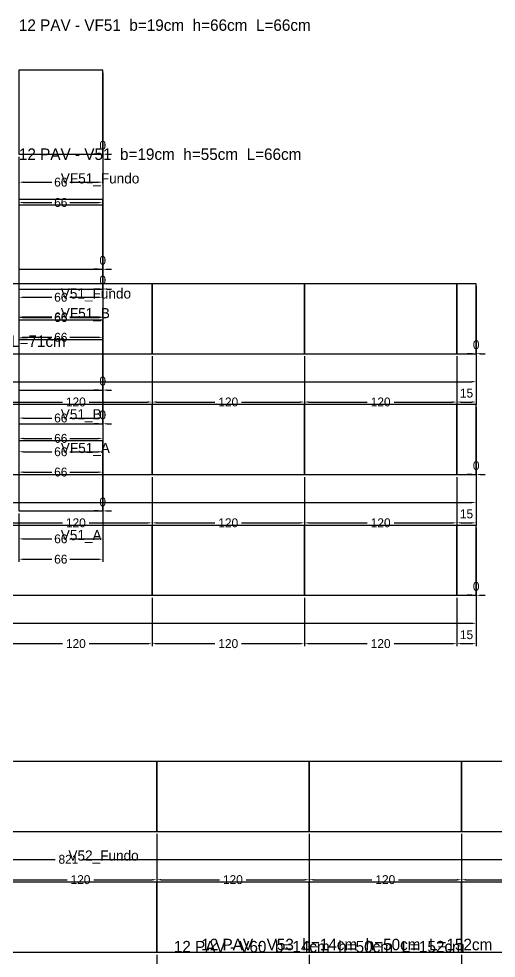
# Model space of a CAD drawing. Header units: metres. Extents: x 946 to 6411, y 1397 to 3666.
# Drawn here: x 2770 to 3146, y 2784 to 3522 of the extents above; entities that cross this region are included whole.
import ezdxf

# ---------------------------------------------------------------- set-up
doc = ezdxf.new("R2010")
doc.units = ezdxf.units.M
doc.layers.add('COTA', color=3, linetype='Continuous')
doc.dimstyles.new('COTA_VIG', dxfattribs={"dimtxt": 7, "dimasz": 3.5, "dimexe": 2, "dimexo": 2, "dimgap": 1.5, "dimtad": 1, "dimdec": 1, "dimcen": 2.5, "dimclrd": 3, "dimclre": 3, "dimclrt": 3, "dimazin": 3, "dimtfac": 1, "dimtmove": 0, "dimatfit": 3})

# ---------------------------------------------------------------- blocks, each defined once
blk = doc.blocks.new('_CLOSEDFILLED')
at = {"color": 0, "linetype": 'BYBLOCK'}
blk.add_solid([(-1, 0.16), (0, 0), (-1, -0.16)], dxfattribs=at)
blk = doc.blocks.new('*D346')
at = {"color": 3}
for p, q in [((2770.36, 3133.27), (2770.36, 3111.27)), ((2836.36, 3133.27), (2836.36, 3111.27)), ((2773.86, 3113.27), (2796.36, 3113.27)), ((2810.36, 3113.27), (2832.86, 3113.27))]:
    blk.add_line(p, q, dxfattribs=at)
at = {"layer": 'Defpoints'}
for p in [(2770.36, 3135.27), (2836.36, 3135.27), (2770.36, 3113.27)]:
    blk.add_point(p, dxfattribs=at)
at = {"layer": 'COTA', "color": 3, "xscale": 3.5, "yscale": 3.5, "rotation": 180}
blk.add_blockref('_CLOSEDFILLED', (2770.36, 3113.27), dxfattribs=at)
at = {"layer": 'COTA', "color": 3, "xscale": 3.5, "yscale": 3.5}
blk.add_blockref('_CLOSEDFILLED', (2836.36, 3113.27), dxfattribs=at)
at = {"layer": 'COTA', "color": 3, "insert": (2803.36, 3113.27), "char_height": 7, "attachment_point": 5}
blk.add_mtext('66', dxfattribs=at)
blk = doc.blocks.new('*D347')
at = {"color": 3}
for p, q in [((2770.36, 3133.27), (2770.36, 3095.27)), ((2836.36, 3133.27), (2836.36, 3095.27)), ((2773.86, 3097.27), (2796.36, 3097.27)), ((2810.36, 3097.27), (2832.86, 3097.27))]:
    blk.add_line(p, q, dxfattribs=at)
at = {"layer": 'Defpoints'}
for p in [(2770.36, 3135.27), (2836.36, 3135.27), (2770.36, 3097.27)]:
    blk.add_point(p, dxfattribs=at)
at = {"layer": 'COTA', "color": 3, "xscale": 3.5, "yscale": 3.5, "rotation": 180}
blk.add_blockref('_CLOSEDFILLED', (2770.36, 3097.27), dxfattribs=at)
at = {"layer": 'COTA', "color": 3, "xscale": 3.5, "yscale": 3.5}
blk.add_blockref('_CLOSEDFILLED', (2836.36, 3097.27), dxfattribs=at)
at = {"layer": 'COTA', "color": 3, "insert": (2803.36, 3097.27), "char_height": 7, "attachment_point": 5}
blk.add_mtext('66', dxfattribs=at)
blk = doc.blocks.new('*D349')
at = {"color": 3}
for p, q in [((2770.36, 3228.27), (2770.36, 3206.27)), ((2836.36, 3228.27), (2836.36, 3206.27)), ((2773.86, 3208.27), (2796.36, 3208.27)), ((2810.36, 3208.27), (2832.86, 3208.27))]:
    blk.add_line(p, q, dxfattribs=at)
at = {"layer": 'Defpoints'}
for p in [(2770.36, 3230.27), (2836.36, 3230.27), (2770.36, 3208.27)]:
    blk.add_point(p, dxfattribs=at)
at = {"layer": 'COTA', "color": 3, "xscale": 3.5, "yscale": 3.5, "rotation": 180}
blk.add_blockref('_CLOSEDFILLED', (2770.36, 3208.27), dxfattribs=at)
at = {"layer": 'COTA', "color": 3, "xscale": 3.5, "yscale": 3.5}
blk.add_blockref('_CLOSEDFILLED', (2836.36, 3208.27), dxfattribs=at)
at = {"layer": 'COTA', "color": 3, "insert": (2803.36, 3208.27), "char_height": 7, "attachment_point": 5}
blk.add_mtext('66', dxfattribs=at)
blk = doc.blocks.new('*D350')
at = {"color": 3}
for p, q in [((2770.36, 3228.27), (2770.36, 3190.27)), ((2836.36, 3228.27), (2836.36, 3190.27)), ((2773.86, 3192.27), (2796.36, 3192.27)), ((2810.36, 3192.27), (2832.86, 3192.27))]:
    blk.add_line(p, q, dxfattribs=at)
at = {"layer": 'Defpoints'}
for p in [(2770.36, 3230.27), (2836.36, 3230.27), (2770.36, 3192.27)]:
    blk.add_point(p, dxfattribs=at)
at = {"layer": 'COTA', "color": 3, "xscale": 3.5, "yscale": 3.5, "rotation": 180}
blk.add_blockref('_CLOSEDFILLED', (2770.36, 3192.27), dxfattribs=at)
at = {"layer": 'COTA', "color": 3, "xscale": 3.5, "yscale": 3.5}
blk.add_blockref('_CLOSEDFILLED', (2836.36, 3192.27), dxfattribs=at)
at = {"layer": 'COTA', "color": 3, "insert": (2803.36, 3192.27), "char_height": 7, "attachment_point": 5}
blk.add_mtext('66', dxfattribs=at)
blk = doc.blocks.new('*D352')
at = {"color": 3}
for p, q in [((2770.36, 3323.27), (2770.36, 3301.27)), ((2836.36, 3323.27), (2836.36, 3301.27)), ((2773.86, 3303.27), (2796.36, 3303.27)), ((2810.36, 3303.27), (2832.86, 3303.27))]:
    blk.add_line(p, q, dxfattribs=at)
at = {"layer": 'Defpoints'}
for p in [(2770.36, 3325.27), (2836.36, 3325.27), (2770.36, 3303.27)]:
    blk.add_point(p, dxfattribs=at)
at = {"layer": 'COTA', "color": 3, "xscale": 3.5, "yscale": 3.5, "rotation": 180}
blk.add_blockref('_CLOSEDFILLED', (2770.36, 3303.27), dxfattribs=at)
at = {"layer": 'COTA', "color": 3, "xscale": 3.5, "yscale": 3.5}
blk.add_blockref('_CLOSEDFILLED', (2836.36, 3303.27), dxfattribs=at)
at = {"layer": 'COTA', "color": 3, "insert": (2803.36, 3303.27), "char_height": 7, "attachment_point": 5}
blk.add_mtext('66', dxfattribs=at)
blk = doc.blocks.new('*D353')
at = {"color": 3}
for p, q in [((2770.36, 3323.27), (2770.36, 3285.27)), ((2836.36, 3323.27), (2836.36, 3285.27)), ((2773.86, 3287.27), (2796.36, 3287.27)), ((2810.36, 3287.27), (2832.86, 3287.27))]:
    blk.add_line(p, q, dxfattribs=at)
at = {"layer": 'Defpoints'}
for p in [(2770.36, 3325.27), (2836.36, 3325.27), (2770.36, 3287.27)]:
    blk.add_point(p, dxfattribs=at)
at = {"layer": 'COTA', "color": 3, "xscale": 3.5, "yscale": 3.5, "rotation": 180}
blk.add_blockref('_CLOSEDFILLED', (2770.36, 3287.27), dxfattribs=at)
at = {"layer": 'COTA', "color": 3, "xscale": 3.5, "yscale": 3.5}
blk.add_blockref('_CLOSEDFILLED', (2836.36, 3287.27), dxfattribs=at)
at = {"layer": 'COTA', "color": 3, "insert": (2803.36, 3287.27), "char_height": 7, "attachment_point": 5}
blk.add_mtext('66', dxfattribs=at)
blk = doc.blocks.new('*D355')
at = {"color": 3}
for p, q in [((2770.36, 3201.77), (2770.36, 3179.77)), ((2836.36, 3201.77), (2836.36, 3179.77)), ((2773.86, 3181.77), (2796.36, 3181.77)), ((2810.36, 3181.77), (2832.86, 3181.77))]:
    blk.add_line(p, q, dxfattribs=at)
at = {"layer": 'Defpoints'}
for p in [(2770.36, 3203.77), (2836.36, 3203.77), (2770.36, 3181.77)]:
    blk.add_point(p, dxfattribs=at)
at = {"layer": 'COTA', "color": 3, "xscale": 3.5, "yscale": 3.5, "rotation": 180}
blk.add_blockref('_CLOSEDFILLED', (2770.36, 3181.77), dxfattribs=at)
at = {"layer": 'COTA', "color": 3, "xscale": 3.5, "yscale": 3.5}
blk.add_blockref('_CLOSEDFILLED', (2836.36, 3181.77), dxfattribs=at)
at = {"layer": 'COTA', "color": 3, "insert": (2803.36, 3181.77), "char_height": 7, "attachment_point": 5}
blk.add_mtext('66', dxfattribs=at)
blk = doc.blocks.new('*D356')
at = {"color": 3}
for p, q in [((2770.36, 3201.77), (2770.36, 3163.77)), ((2836.36, 3201.77), (2836.36, 3163.77)), ((2773.86, 3165.77), (2796.36, 3165.77)), ((2810.36, 3165.77), (2832.86, 3165.77))]:
    blk.add_line(p, q, dxfattribs=at)
at = {"layer": 'Defpoints'}
for p in [(2770.36, 3203.77), (2836.36, 3203.77), (2770.36, 3165.77)]:
    blk.add_point(p, dxfattribs=at)
at = {"layer": 'COTA', "color": 3, "xscale": 3.5, "yscale": 3.5, "rotation": 180}
blk.add_blockref('_CLOSEDFILLED', (2770.36, 3165.77), dxfattribs=at)
at = {"layer": 'COTA', "color": 3, "xscale": 3.5, "yscale": 3.5}
blk.add_blockref('_CLOSEDFILLED', (2836.36, 3165.77), dxfattribs=at)
at = {"layer": 'COTA', "color": 3, "insert": (2803.36, 3165.77), "char_height": 7, "attachment_point": 5}
blk.add_mtext('66', dxfattribs=at)
blk = doc.blocks.new('*D358')
at = {"color": 3}
for p, q in [((2770.36, 3307.77), (2770.36, 3285.77)), ((2836.36, 3307.77), (2836.36, 3285.77)), ((2773.86, 3287.77), (2796.36, 3287.77)), ((2810.36, 3287.77), (2832.86, 3287.77))]:
    blk.add_line(p, q, dxfattribs=at)
at = {"layer": 'Defpoints'}
for p in [(2770.36, 3309.77), (2836.36, 3309.77), (2770.36, 3287.77)]:
    blk.add_point(p, dxfattribs=at)
at = {"layer": 'COTA', "color": 3, "xscale": 3.5, "yscale": 3.5, "rotation": 180}
blk.add_blockref('_CLOSEDFILLED', (2770.36, 3287.77), dxfattribs=at)
at = {"layer": 'COTA', "color": 3, "xscale": 3.5, "yscale": 3.5}
blk.add_blockref('_CLOSEDFILLED', (2836.36, 3287.77), dxfattribs=at)
at = {"layer": 'COTA', "color": 3, "insert": (2803.36, 3287.77), "char_height": 7, "attachment_point": 5}
blk.add_mtext('66', dxfattribs=at)
blk = doc.blocks.new('*D359')
at = {"color": 3}
for p, q in [((2770.36, 3307.77), (2770.36, 3269.77)), ((2836.36, 3307.77), (2836.36, 3269.77)), ((2773.86, 3271.77), (2796.36, 3271.77)), ((2810.36, 3271.77), (2832.86, 3271.77))]:
    blk.add_line(p, q, dxfattribs=at)
at = {"layer": 'Defpoints'}
for p in [(2770.36, 3309.77), (2836.36, 3309.77), (2770.36, 3271.77)]:
    blk.add_point(p, dxfattribs=at)
at = {"layer": 'COTA', "color": 3, "xscale": 3.5, "yscale": 3.5, "rotation": 180}
blk.add_blockref('_CLOSEDFILLED', (2770.36, 3271.77), dxfattribs=at)
at = {"layer": 'COTA', "color": 3, "xscale": 3.5, "yscale": 3.5}
blk.add_blockref('_CLOSEDFILLED', (2836.36, 3271.77), dxfattribs=at)
at = {"layer": 'COTA', "color": 3, "insert": (2803.36, 3271.77), "char_height": 7, "attachment_point": 5}
blk.add_mtext('66', dxfattribs=at)
blk = doc.blocks.new('*D361')
at = {"color": 3}
for p, q in [((2770.36, 3413.77), (2770.36, 3391.77)), ((2836.36, 3413.77), (2836.36, 3391.77)), ((2773.86, 3393.77), (2796.36, 3393.77)), ((2810.36, 3393.77), (2832.86, 3393.77))]:
    blk.add_line(p, q, dxfattribs=at)
at = {"layer": 'Defpoints'}
for p in [(2770.36, 3415.77), (2836.36, 3415.77), (2770.36, 3393.77)]:
    blk.add_point(p, dxfattribs=at)
at = {"layer": 'COTA', "color": 3, "xscale": 3.5, "yscale": 3.5, "rotation": 180}
blk.add_blockref('_CLOSEDFILLED', (2770.36, 3393.77), dxfattribs=at)
at = {"layer": 'COTA', "color": 3, "xscale": 3.5, "yscale": 3.5}
blk.add_blockref('_CLOSEDFILLED', (2836.36, 3393.77), dxfattribs=at)
at = {"layer": 'COTA', "color": 3, "insert": (2803.36, 3393.77), "char_height": 7, "attachment_point": 5}
blk.add_mtext('66', dxfattribs=at)
blk = doc.blocks.new('*D362')
at = {"color": 3}
for p, q in [((2770.36, 3413.77), (2770.36, 3375.77)), ((2836.36, 3413.77), (2836.36, 3375.77)), ((2773.86, 3377.77), (2796.36, 3377.77)), ((2810.36, 3377.77), (2832.86, 3377.77))]:
    blk.add_line(p, q, dxfattribs=at)
at = {"layer": 'Defpoints'}
for p in [(2770.36, 3415.77), (2836.36, 3415.77), (2770.36, 3377.77)]:
    blk.add_point(p, dxfattribs=at)
at = {"layer": 'COTA', "color": 3, "xscale": 3.5, "yscale": 3.5, "rotation": 180}
blk.add_blockref('_CLOSEDFILLED', (2770.36, 3377.77), dxfattribs=at)
at = {"layer": 'COTA', "color": 3, "xscale": 3.5, "yscale": 3.5}
blk.add_blockref('_CLOSEDFILLED', (2836.36, 3377.77), dxfattribs=at)
at = {"layer": 'COTA', "color": 3, "insert": (2803.36, 3377.77), "char_height": 7, "attachment_point": 5}
blk.add_mtext('66', dxfattribs=at)
blk = doc.blocks.new('*D373')
at = {"color": 3}
for p, q in [((2398.86, 2786.27), (2398.86, 2764.27)), ((3219.86, 2786.27), (3219.86, 2764.27)), ((2402.36, 2766.27), (2798.86, 2766.27)), ((2819.86, 2766.27), (3216.36, 2766.27))]:
    blk.add_line(p, q, dxfattribs=at)
at = {"layer": 'Defpoints'}
for p in [(2398.86, 2788.27), (3219.86, 2788.27), (2398.86, 2766.27)]:
    blk.add_point(p, dxfattribs=at)
at = {"layer": 'COTA', "color": 3, "xscale": 3.5, "yscale": 3.5, "rotation": 180}
blk.add_blockref('_CLOSEDFILLED', (2398.86, 2766.27), dxfattribs=at)
at = {"layer": 'COTA', "color": 3, "xscale": 3.5, "yscale": 3.5}
blk.add_blockref('_CLOSEDFILLED', (3219.86, 2766.27), dxfattribs=at)
at = {"layer": 'COTA', "color": 3, "insert": (2809.36, 2766.27), "char_height": 7, "attachment_point": 5}
blk.add_mtext('821', dxfattribs=at)
blk = doc.blocks.new('*D377')
at = {"color": 3}
for p, q in [((2758.86, 2786.27), (2758.86, 2748.27)), ((2878.86, 2786.27), (2878.86, 2748.27)), ((2762.36, 2750.27), (2808.36, 2750.27)), ((2829.36, 2750.27), (2875.36, 2750.27))]:
    blk.add_line(p, q, dxfattribs=at)
at = {"layer": 'Defpoints'}
for p in [(2758.86, 2788.27), (2878.86, 2788.27), (2758.86, 2750.27)]:
    blk.add_point(p, dxfattribs=at)
at = {"layer": 'COTA', "color": 3, "xscale": 3.5, "yscale": 3.5, "rotation": 180}
blk.add_blockref('_CLOSEDFILLED', (2758.86, 2750.27), dxfattribs=at)
at = {"layer": 'COTA', "color": 3, "xscale": 3.5, "yscale": 3.5}
blk.add_blockref('_CLOSEDFILLED', (2878.86, 2750.27), dxfattribs=at)
at = {"layer": 'COTA', "color": 3, "insert": (2818.86, 2750.27), "char_height": 7, "attachment_point": 5}
blk.add_mtext('120', dxfattribs=at)
blk = doc.blocks.new('*D378')
at = {"color": 3}
for p, q in [((2878.86, 2786.27), (2878.86, 2748.27)), ((2998.86, 2786.27), (2998.86, 2748.27)), ((2882.36, 2750.27), (2928.36, 2750.27)), ((2949.36, 2750.27), (2995.36, 2750.27))]:
    blk.add_line(p, q, dxfattribs=at)
at = {"layer": 'Defpoints'}
for p in [(2878.86, 2788.27), (2998.86, 2788.27), (2878.86, 2750.27)]:
    blk.add_point(p, dxfattribs=at)
at = {"layer": 'COTA', "color": 3, "xscale": 3.5, "yscale": 3.5, "rotation": 180}
blk.add_blockref('_CLOSEDFILLED', (2878.86, 2750.27), dxfattribs=at)
at = {"layer": 'COTA', "color": 3, "xscale": 3.5, "yscale": 3.5}
blk.add_blockref('_CLOSEDFILLED', (2998.86, 2750.27), dxfattribs=at)
at = {"layer": 'COTA', "color": 3, "insert": (2938.86, 2750.27), "char_height": 7, "attachment_point": 5}
blk.add_mtext('120', dxfattribs=at)
blk = doc.blocks.new('*D379')
at = {"color": 3}
for p, q in [((2998.86, 2786.27), (2998.86, 2748.27)), ((3118.86, 2786.27), (3118.86, 2748.27)), ((3002.36, 2750.27), (3048.36, 2750.27)), ((3069.36, 2750.27), (3115.36, 2750.27))]:
    blk.add_line(p, q, dxfattribs=at)
at = {"layer": 'Defpoints'}
for p in [(2998.86, 2788.27), (3118.86, 2788.27), (2998.86, 2750.27)]:
    blk.add_point(p, dxfattribs=at)
at = {"layer": 'COTA', "color": 3, "xscale": 3.5, "yscale": 3.5, "rotation": 180}
blk.add_blockref('_CLOSEDFILLED', (2998.86, 2750.27), dxfattribs=at)
at = {"layer": 'COTA', "color": 3, "xscale": 3.5, "yscale": 3.5}
blk.add_blockref('_CLOSEDFILLED', (3118.86, 2750.27), dxfattribs=at)
at = {"layer": 'COTA', "color": 3, "insert": (3058.86, 2750.27), "char_height": 7, "attachment_point": 5}
blk.add_mtext('120', dxfattribs=at)
blk = doc.blocks.new('*D380')
at = {"color": 3}
for p, q in [((3118.86, 2786.27), (3118.86, 2748.27)), ((3219.86, 2786.27), (3219.86, 2748.27)), ((3122.36, 2750.27), (3158.86, 2750.27)), ((3179.86, 2750.27), (3216.36, 2750.27))]:
    blk.add_line(p, q, dxfattribs=at)
at = {"layer": 'Defpoints'}
for p in [(3118.86, 2788.27), (3219.86, 2788.27), (3118.86, 2750.27)]:
    blk.add_point(p, dxfattribs=at)
at = {"layer": 'COTA', "color": 3, "xscale": 3.5, "yscale": 3.5, "rotation": 180}
blk.add_blockref('_CLOSEDFILLED', (3118.86, 2750.27), dxfattribs=at)
at = {"layer": 'COTA', "color": 3, "xscale": 3.5, "yscale": 3.5}
blk.add_blockref('_CLOSEDFILLED', (3219.86, 2750.27), dxfattribs=at)
at = {"layer": 'COTA', "color": 3, "insert": (3169.36, 2750.27), "char_height": 7, "attachment_point": 5}
blk.add_mtext('101', dxfattribs=at)
blk = doc.blocks.new('*D382')
at = {"color": 3}
for p, q in [((2398.86, 2881.27), (2398.86, 2859.27)), ((3219.86, 2881.27), (3219.86, 2859.27)), ((2402.36, 2861.27), (2798.86, 2861.27)), ((2819.86, 2861.27), (3216.36, 2861.27))]:
    blk.add_line(p, q, dxfattribs=at)
at = {"layer": 'Defpoints'}
for p in [(2398.86, 2883.27), (3219.86, 2883.27), (2398.86, 2861.27)]:
    blk.add_point(p, dxfattribs=at)
at = {"layer": 'COTA', "color": 3, "xscale": 3.5, "yscale": 3.5, "rotation": 180}
blk.add_blockref('_CLOSEDFILLED', (2398.86, 2861.27), dxfattribs=at)
at = {"layer": 'COTA', "color": 3, "xscale": 3.5, "yscale": 3.5}
blk.add_blockref('_CLOSEDFILLED', (3219.86, 2861.27), dxfattribs=at)
at = {"layer": 'COTA', "color": 3, "insert": (2809.36, 2861.27), "char_height": 7, "attachment_point": 5}
blk.add_mtext('821', dxfattribs=at)
blk = doc.blocks.new('*D386')
at = {"color": 3}
for p, q in [((2758.86, 2881.27), (2758.86, 2843.27)), ((2878.86, 2881.27), (2878.86, 2843.27)), ((2762.36, 2845.27), (2808.36, 2845.27)), ((2829.36, 2845.27), (2875.36, 2845.27))]:
    blk.add_line(p, q, dxfattribs=at)
at = {"layer": 'Defpoints'}
for p in [(2758.86, 2883.27), (2878.86, 2883.27), (2758.86, 2845.27)]:
    blk.add_point(p, dxfattribs=at)
at = {"layer": 'COTA', "color": 3, "xscale": 3.5, "yscale": 3.5, "rotation": 180}
blk.add_blockref('_CLOSEDFILLED', (2758.86, 2845.27), dxfattribs=at)
at = {"layer": 'COTA', "color": 3, "xscale": 3.5, "yscale": 3.5}
blk.add_blockref('_CLOSEDFILLED', (2878.86, 2845.27), dxfattribs=at)
at = {"layer": 'COTA', "color": 3, "insert": (2818.86, 2845.27), "char_height": 7, "attachment_point": 5}
blk.add_mtext('120', dxfattribs=at)
blk = doc.blocks.new('*D387')
at = {"color": 3}
for p, q in [((2878.86, 2881.27), (2878.86, 2843.27)), ((2998.86, 2881.27), (2998.86, 2843.27)), ((2882.36, 2845.27), (2928.36, 2845.27)), ((2949.36, 2845.27), (2995.36, 2845.27))]:
    blk.add_line(p, q, dxfattribs=at)
at = {"layer": 'Defpoints'}
for p in [(2878.86, 2883.27), (2998.86, 2883.27), (2878.86, 2845.27)]:
    blk.add_point(p, dxfattribs=at)
at = {"layer": 'COTA', "color": 3, "xscale": 3.5, "yscale": 3.5, "rotation": 180}
blk.add_blockref('_CLOSEDFILLED', (2878.86, 2845.27), dxfattribs=at)
at = {"layer": 'COTA', "color": 3, "xscale": 3.5, "yscale": 3.5}
blk.add_blockref('_CLOSEDFILLED', (2998.86, 2845.27), dxfattribs=at)
at = {"layer": 'COTA', "color": 3, "insert": (2938.86, 2845.27), "char_height": 7, "attachment_point": 5}
blk.add_mtext('120', dxfattribs=at)
blk = doc.blocks.new('*D388')
at = {"color": 3}
for p, q in [((2998.86, 2881.27), (2998.86, 2843.27)), ((3118.86, 2881.27), (3118.86, 2843.27)), ((3002.36, 2845.27), (3048.36, 2845.27)), ((3069.36, 2845.27), (3115.36, 2845.27))]:
    blk.add_line(p, q, dxfattribs=at)
at = {"layer": 'Defpoints'}
for p in [(2998.86, 2883.27), (3118.86, 2883.27), (2998.86, 2845.27)]:
    blk.add_point(p, dxfattribs=at)
at = {"layer": 'COTA', "color": 3, "xscale": 3.5, "yscale": 3.5, "rotation": 180}
blk.add_blockref('_CLOSEDFILLED', (2998.86, 2845.27), dxfattribs=at)
at = {"layer": 'COTA', "color": 3, "xscale": 3.5, "yscale": 3.5}
blk.add_blockref('_CLOSEDFILLED', (3118.86, 2845.27), dxfattribs=at)
at = {"layer": 'COTA', "color": 3, "insert": (3058.86, 2845.27), "char_height": 7, "attachment_point": 5}
blk.add_mtext('120', dxfattribs=at)
blk = doc.blocks.new('*D389')
at = {"color": 3}
for p, q in [((3118.86, 2881.27), (3118.86, 2843.27)), ((3219.86, 2881.27), (3219.86, 2843.27)), ((3122.36, 2845.27), (3158.86, 2845.27)), ((3179.86, 2845.27), (3216.36, 2845.27))]:
    blk.add_line(p, q, dxfattribs=at)
at = {"layer": 'Defpoints'}
for p in [(3118.86, 2883.27), (3219.86, 2883.27), (3118.86, 2845.27)]:
    blk.add_point(p, dxfattribs=at)
at = {"layer": 'COTA', "color": 3, "xscale": 3.5, "yscale": 3.5, "rotation": 180}
blk.add_blockref('_CLOSEDFILLED', (3118.86, 2845.27), dxfattribs=at)
at = {"layer": 'COTA', "color": 3, "xscale": 3.5, "yscale": 3.5}
blk.add_blockref('_CLOSEDFILLED', (3219.86, 2845.27), dxfattribs=at)
at = {"layer": 'COTA', "color": 3, "insert": (3169.36, 2845.27), "char_height": 7, "attachment_point": 5}
blk.add_mtext('101', dxfattribs=at)
blk = doc.blocks.new('*D1687')
at = {"color": 3}
for p, q in [((2275.21, 3066.89), (2275.21, 3044.89)), ((3130.41, 3066.89), (3130.41, 3044.89)), ((2278.71, 3046.89), (2692.31, 3046.89)), ((2713.31, 3046.89), (3126.91, 3046.89))]:
    blk.add_line(p, q, dxfattribs=at)
at = {"layer": 'Defpoints'}
for p in [(2275.21, 3068.89), (3130.41, 3068.89), (2275.21, 3046.89)]:
    blk.add_point(p, dxfattribs=at)
at = {"layer": 'COTA', "color": 3, "xscale": 3.5, "yscale": 3.5, "rotation": 180}
blk.add_blockref('_CLOSEDFILLED', (2275.21, 3046.89), dxfattribs=at)
at = {"layer": 'COTA', "color": 3, "xscale": 3.5, "yscale": 3.5}
blk.add_blockref('_CLOSEDFILLED', (3130.41, 3046.89), dxfattribs=at)
at = {"layer": 'COTA', "color": 3, "insert": (2702.81, 3046.89), "char_height": 7, "attachment_point": 5}
blk.add_mtext('855', dxfattribs=at)
blk = doc.blocks.new('*D1692')
at = {"color": 3}
for p, q in [((2755.21, 3066.89), (2755.21, 3028.89)), ((2875.21, 3066.89), (2875.21, 3028.89)), ((2758.71, 3030.89), (2804.71, 3030.89)), ((2825.71, 3030.89), (2871.71, 3030.89))]:
    blk.add_line(p, q, dxfattribs=at)
at = {"layer": 'Defpoints'}
for p in [(2755.21, 3068.89), (2875.21, 3068.89), (2755.21, 3030.89)]:
    blk.add_point(p, dxfattribs=at)
at = {"layer": 'COTA', "color": 3, "xscale": 3.5, "yscale": 3.5, "rotation": 180}
blk.add_blockref('_CLOSEDFILLED', (2755.21, 3030.89), dxfattribs=at)
at = {"layer": 'COTA', "color": 3, "xscale": 3.5, "yscale": 3.5}
blk.add_blockref('_CLOSEDFILLED', (2875.21, 3030.89), dxfattribs=at)
at = {"layer": 'COTA', "color": 3, "insert": (2815.21, 3030.89), "char_height": 7, "attachment_point": 5}
blk.add_mtext('120', dxfattribs=at)
blk = doc.blocks.new('*D1693')
at = {"color": 3}
for p, q in [((2875.21, 3066.89), (2875.21, 3028.89)), ((2995.21, 3066.89), (2995.21, 3028.89)), ((2878.71, 3030.89), (2924.71, 3030.89)), ((2945.71, 3030.89), (2991.71, 3030.89))]:
    blk.add_line(p, q, dxfattribs=at)
at = {"layer": 'Defpoints'}
for p in [(2875.21, 3068.89), (2995.21, 3068.89), (2875.21, 3030.89)]:
    blk.add_point(p, dxfattribs=at)
at = {"layer": 'COTA', "color": 3, "xscale": 3.5, "yscale": 3.5, "rotation": 180}
blk.add_blockref('_CLOSEDFILLED', (2875.21, 3030.89), dxfattribs=at)
at = {"layer": 'COTA', "color": 3, "xscale": 3.5, "yscale": 3.5}
blk.add_blockref('_CLOSEDFILLED', (2995.21, 3030.89), dxfattribs=at)
at = {"layer": 'COTA', "color": 3, "insert": (2935.21, 3030.89), "char_height": 7, "attachment_point": 5}
blk.add_mtext('120', dxfattribs=at)
blk = doc.blocks.new('*D1694')
at = {"color": 3}
for p, q in [((2995.21, 3066.89), (2995.21, 3028.89)), ((3115.21, 3066.89), (3115.21, 3028.89)), ((2998.71, 3030.89), (3044.71, 3030.89)), ((3065.71, 3030.89), (3111.71, 3030.89))]:
    blk.add_line(p, q, dxfattribs=at)
at = {"layer": 'Defpoints'}
for p in [(2995.21, 3068.89), (3115.21, 3068.89), (2995.21, 3030.89)]:
    blk.add_point(p, dxfattribs=at)
at = {"layer": 'COTA', "color": 3, "xscale": 3.5, "yscale": 3.5, "rotation": 180}
blk.add_blockref('_CLOSEDFILLED', (2995.21, 3030.89), dxfattribs=at)
at = {"layer": 'COTA', "color": 3, "xscale": 3.5, "yscale": 3.5}
blk.add_blockref('_CLOSEDFILLED', (3115.21, 3030.89), dxfattribs=at)
at = {"layer": 'COTA', "color": 3, "insert": (3055.21, 3030.89), "char_height": 7, "attachment_point": 5}
blk.add_mtext('120', dxfattribs=at)
blk = doc.blocks.new('*D1695')
at = {"color": 3}
for p, q in [((3115.21, 3066.89), (3115.21, 3028.89)), ((3130.41, 3066.89), (3130.41, 3028.89)), ((3118.71, 3030.89), (3126.91, 3030.89))]:
    blk.add_line(p, q, dxfattribs=at)
at = {"layer": 'Defpoints'}
for p in [(3115.21, 3068.89), (3130.41, 3068.89), (3115.21, 3030.89)]:
    blk.add_point(p, dxfattribs=at)
at = {"layer": 'COTA', "color": 3, "xscale": 3.5, "yscale": 3.5, "rotation": 180}
blk.add_blockref('_CLOSEDFILLED', (3115.21, 3030.89), dxfattribs=at)
at = {"layer": 'COTA', "color": 3, "xscale": 3.5, "yscale": 3.5}
blk.add_blockref('_CLOSEDFILLED', (3130.41, 3030.89), dxfattribs=at)
at = {"layer": 'COTA', "color": 3, "insert": (3122.81, 3037.89), "char_height": 7, "attachment_point": 5}
blk.add_mtext('15', dxfattribs=at)
blk = doc.blocks.new('*D1697')
at = {"color": 3}
for p, q in [((2275.21, 3161.89), (2275.21, 3139.89)), ((3130.41, 3161.89), (3130.41, 3139.89)), ((2278.71, 3141.89), (2692.31, 3141.89)), ((2713.31, 3141.89), (3126.91, 3141.89))]:
    blk.add_line(p, q, dxfattribs=at)
at = {"layer": 'Defpoints'}
for p in [(2275.21, 3163.89), (3130.41, 3163.89), (2275.21, 3141.89)]:
    blk.add_point(p, dxfattribs=at)
at = {"layer": 'COTA', "color": 3, "xscale": 3.5, "yscale": 3.5, "rotation": 180}
blk.add_blockref('_CLOSEDFILLED', (2275.21, 3141.89), dxfattribs=at)
at = {"layer": 'COTA', "color": 3, "xscale": 3.5, "yscale": 3.5}
blk.add_blockref('_CLOSEDFILLED', (3130.41, 3141.89), dxfattribs=at)
at = {"layer": 'COTA', "color": 3, "insert": (2702.81, 3141.89), "char_height": 7, "attachment_point": 5}
blk.add_mtext('855', dxfattribs=at)
blk = doc.blocks.new('*D1702')
at = {"color": 3}
for p, q in [((2755.21, 3161.89), (2755.21, 3123.89)), ((2875.21, 3161.89), (2875.21, 3123.89)), ((2758.71, 3125.89), (2804.71, 3125.89)), ((2825.71, 3125.89), (2871.71, 3125.89))]:
    blk.add_line(p, q, dxfattribs=at)
at = {"layer": 'Defpoints'}
for p in [(2755.21, 3163.89), (2875.21, 3163.89), (2755.21, 3125.89)]:
    blk.add_point(p, dxfattribs=at)
at = {"layer": 'COTA', "color": 3, "xscale": 3.5, "yscale": 3.5, "rotation": 180}
blk.add_blockref('_CLOSEDFILLED', (2755.21, 3125.89), dxfattribs=at)
at = {"layer": 'COTA', "color": 3, "xscale": 3.5, "yscale": 3.5}
blk.add_blockref('_CLOSEDFILLED', (2875.21, 3125.89), dxfattribs=at)
at = {"layer": 'COTA', "color": 3, "insert": (2815.21, 3125.89), "char_height": 7, "attachment_point": 5}
blk.add_mtext('120', dxfattribs=at)
blk = doc.blocks.new('*D1703')
at = {"color": 3}
for p, q in [((2875.21, 3161.89), (2875.21, 3123.89)), ((2995.21, 3161.89), (2995.21, 3123.89)), ((2878.71, 3125.89), (2924.71, 3125.89)), ((2945.71, 3125.89), (2991.71, 3125.89))]:
    blk.add_line(p, q, dxfattribs=at)
at = {"layer": 'Defpoints'}
for p in [(2875.21, 3163.89), (2995.21, 3163.89), (2875.21, 3125.89)]:
    blk.add_point(p, dxfattribs=at)
at = {"layer": 'COTA', "color": 3, "xscale": 3.5, "yscale": 3.5, "rotation": 180}
blk.add_blockref('_CLOSEDFILLED', (2875.21, 3125.89), dxfattribs=at)
at = {"layer": 'COTA', "color": 3, "xscale": 3.5, "yscale": 3.5}
blk.add_blockref('_CLOSEDFILLED', (2995.21, 3125.89), dxfattribs=at)
at = {"layer": 'COTA', "color": 3, "insert": (2935.21, 3125.89), "char_height": 7, "attachment_point": 5}
blk.add_mtext('120', dxfattribs=at)
blk = doc.blocks.new('*D1704')
at = {"color": 3}
for p, q in [((2995.21, 3161.89), (2995.21, 3123.89)), ((3115.21, 3161.89), (3115.21, 3123.89)), ((2998.71, 3125.89), (3044.71, 3125.89)), ((3065.71, 3125.89), (3111.71, 3125.89))]:
    blk.add_line(p, q, dxfattribs=at)
at = {"layer": 'Defpoints'}
for p in [(2995.21, 3163.89), (3115.21, 3163.89), (2995.21, 3125.89)]:
    blk.add_point(p, dxfattribs=at)
at = {"layer": 'COTA', "color": 3, "xscale": 3.5, "yscale": 3.5, "rotation": 180}
blk.add_blockref('_CLOSEDFILLED', (2995.21, 3125.89), dxfattribs=at)
at = {"layer": 'COTA', "color": 3, "xscale": 3.5, "yscale": 3.5}
blk.add_blockref('_CLOSEDFILLED', (3115.21, 3125.89), dxfattribs=at)
at = {"layer": 'COTA', "color": 3, "insert": (3055.21, 3125.89), "char_height": 7, "attachment_point": 5}
blk.add_mtext('120', dxfattribs=at)
blk = doc.blocks.new('*D1705')
at = {"color": 3}
for p, q in [((3115.21, 3161.89), (3115.21, 3123.89)), ((3130.41, 3161.89), (3130.41, 3123.89)), ((3118.71, 3125.89), (3126.91, 3125.89))]:
    blk.add_line(p, q, dxfattribs=at)
at = {"layer": 'Defpoints'}
for p in [(3115.21, 3163.89), (3130.41, 3163.89), (3115.21, 3125.89)]:
    blk.add_point(p, dxfattribs=at)
at = {"layer": 'COTA', "color": 3, "xscale": 3.5, "yscale": 3.5, "rotation": 180}
blk.add_blockref('_CLOSEDFILLED', (3115.21, 3125.89), dxfattribs=at)
at = {"layer": 'COTA', "color": 3, "xscale": 3.5, "yscale": 3.5}
blk.add_blockref('_CLOSEDFILLED', (3130.41, 3125.89), dxfattribs=at)
at = {"layer": 'COTA', "color": 3, "insert": (3122.81, 3132.89), "char_height": 7, "attachment_point": 5}
blk.add_mtext('15', dxfattribs=at)
blk = doc.blocks.new('*D1707')
at = {"color": 3}
for p, q in [((2275.21, 3256.89), (2275.21, 3234.89)), ((3130.41, 3256.89), (3130.41, 3234.89)), ((2278.71, 3236.89), (2692.31, 3236.89)), ((2713.31, 3236.89), (3126.91, 3236.89))]:
    blk.add_line(p, q, dxfattribs=at)
at = {"layer": 'Defpoints'}
for p in [(2275.21, 3258.89), (3130.41, 3258.89), (2275.21, 3236.89)]:
    blk.add_point(p, dxfattribs=at)
at = {"layer": 'COTA', "color": 3, "xscale": 3.5, "yscale": 3.5, "rotation": 180}
blk.add_blockref('_CLOSEDFILLED', (2275.21, 3236.89), dxfattribs=at)
at = {"layer": 'COTA', "color": 3, "xscale": 3.5, "yscale": 3.5}
blk.add_blockref('_CLOSEDFILLED', (3130.41, 3236.89), dxfattribs=at)
at = {"layer": 'COTA', "color": 3, "insert": (2702.81, 3236.89), "char_height": 7, "attachment_point": 5}
blk.add_mtext('855', dxfattribs=at)
blk = doc.blocks.new('*D1712')
at = {"color": 3}
for p, q in [((2755.21, 3256.89), (2755.21, 3218.89)), ((2875.21, 3256.89), (2875.21, 3218.89)), ((2758.71, 3220.89), (2804.71, 3220.89)), ((2825.71, 3220.89), (2871.71, 3220.89))]:
    blk.add_line(p, q, dxfattribs=at)
at = {"layer": 'Defpoints'}
for p in [(2755.21, 3258.89), (2875.21, 3258.89), (2755.21, 3220.89)]:
    blk.add_point(p, dxfattribs=at)
at = {"layer": 'COTA', "color": 3, "xscale": 3.5, "yscale": 3.5, "rotation": 180}
blk.add_blockref('_CLOSEDFILLED', (2755.21, 3220.89), dxfattribs=at)
at = {"layer": 'COTA', "color": 3, "xscale": 3.5, "yscale": 3.5}
blk.add_blockref('_CLOSEDFILLED', (2875.21, 3220.89), dxfattribs=at)
at = {"layer": 'COTA', "color": 3, "insert": (2815.21, 3220.89), "char_height": 7, "attachment_point": 5}
blk.add_mtext('120', dxfattribs=at)
blk = doc.blocks.new('*D1713')
at = {"color": 3}
for p, q in [((2875.21, 3256.89), (2875.21, 3218.89)), ((2995.21, 3256.89), (2995.21, 3218.89)), ((2878.71, 3220.89), (2924.71, 3220.89)), ((2945.71, 3220.89), (2991.71, 3220.89))]:
    blk.add_line(p, q, dxfattribs=at)
at = {"layer": 'Defpoints'}
for p in [(2875.21, 3258.89), (2995.21, 3258.89), (2875.21, 3220.89)]:
    blk.add_point(p, dxfattribs=at)
at = {"layer": 'COTA', "color": 3, "xscale": 3.5, "yscale": 3.5, "rotation": 180}
blk.add_blockref('_CLOSEDFILLED', (2875.21, 3220.89), dxfattribs=at)
at = {"layer": 'COTA', "color": 3, "xscale": 3.5, "yscale": 3.5}
blk.add_blockref('_CLOSEDFILLED', (2995.21, 3220.89), dxfattribs=at)
at = {"layer": 'COTA', "color": 3, "insert": (2935.21, 3220.89), "char_height": 7, "attachment_point": 5}
blk.add_mtext('120', dxfattribs=at)
blk = doc.blocks.new('*D1714')
at = {"color": 3}
for p, q in [((2995.21, 3256.89), (2995.21, 3218.89)), ((3115.21, 3256.89), (3115.21, 3218.89)), ((2998.71, 3220.89), (3044.71, 3220.89)), ((3065.71, 3220.89), (3111.71, 3220.89))]:
    blk.add_line(p, q, dxfattribs=at)
at = {"layer": 'Defpoints'}
for p in [(2995.21, 3258.89), (3115.21, 3258.89), (2995.21, 3220.89)]:
    blk.add_point(p, dxfattribs=at)
at = {"layer": 'COTA', "color": 3, "xscale": 3.5, "yscale": 3.5, "rotation": 180}
blk.add_blockref('_CLOSEDFILLED', (2995.21, 3220.89), dxfattribs=at)
at = {"layer": 'COTA', "color": 3, "xscale": 3.5, "yscale": 3.5}
blk.add_blockref('_CLOSEDFILLED', (3115.21, 3220.89), dxfattribs=at)
at = {"layer": 'COTA', "color": 3, "insert": (3055.21, 3220.89), "char_height": 7, "attachment_point": 5}
blk.add_mtext('120', dxfattribs=at)
blk = doc.blocks.new('*D1715')
at = {"color": 3}
for p, q in [((3115.21, 3256.89), (3115.21, 3218.89)), ((3130.41, 3256.89), (3130.41, 3218.89)), ((3118.71, 3220.89), (3126.91, 3220.89))]:
    blk.add_line(p, q, dxfattribs=at)
at = {"layer": 'Defpoints'}
for p in [(3115.21, 3258.89), (3130.41, 3258.89), (3115.21, 3220.89)]:
    blk.add_point(p, dxfattribs=at)
at = {"layer": 'COTA', "color": 3, "xscale": 3.5, "yscale": 3.5, "rotation": 180}
blk.add_blockref('_CLOSEDFILLED', (3115.21, 3220.89), dxfattribs=at)
at = {"layer": 'COTA', "color": 3, "xscale": 3.5, "yscale": 3.5}
blk.add_blockref('_CLOSEDFILLED', (3130.41, 3220.89), dxfattribs=at)
at = {"layer": 'COTA', "color": 3, "insert": (3122.81, 3227.89), "char_height": 7, "attachment_point": 5}
blk.add_mtext('15', dxfattribs=at)

msp = doc.modelspace()

# ---------------------------------------------------------------- linework, layer by layer
at = {"layer": 'Paineis'}
for points in [[(2770.36, 3415.77), (2836.36, 3415.77), (2836.36, 3481.77), (2770.36, 3481.77)], [(2770.36, 3325.27), (2836.36, 3325.27), (2836.36, 3380.27), (2770.36, 3380.27)], [(2770.36, 3309.77), (2836.36, 3309.77), (2836.36, 3375.77), (2770.36, 3375.77)], [(2755.21, 3258.89), (2875.21, 3258.89), (2875.21, 3313.89), (2755.21, 3313.89)], [(2875.21, 3258.89), (2995.21, 3258.89), (2995.21, 3313.89), (2875.21, 3313.89)], [(2995.21, 3258.89), (3115.21, 3258.89), (3115.21, 3313.89), (2995.21, 3313.89)], [(3115.21, 3258.89), (3130.41, 3258.89), (3130.41, 3313.89), (3115.21, 3313.89)], [(2770.36, 3230.27), (2836.36, 3230.27), (2836.36, 3285.27), (2770.36, 3285.27)], [(2770.36, 3203.77), (2836.36, 3203.77), (2836.36, 3269.77), (2770.36, 3269.77)], [(2755.21, 3163.89), (2875.21, 3163.89), (2875.21, 3218.89), (2755.21, 3218.89)], [(2875.21, 3163.89), (2995.21, 3163.89), (2995.21, 3218.89), (2875.21, 3218.89)], [(2995.21, 3163.89), (3115.21, 3163.89), (3115.21, 3218.89), (2995.21, 3218.89)], [(3115.21, 3163.89), (3130.41, 3163.89), (3130.41, 3218.89), (3115.21, 3218.89)], [(2770.36, 3135.27), (2836.36, 3135.27), (2836.36, 3190.27), (2770.36, 3190.27)], [(2755.21, 3068.89), (2875.21, 3068.89), (2875.21, 3123.89), (2755.21, 3123.89)], [(2875.21, 3068.89), (2995.21, 3068.89), (2995.21, 3123.89), (2875.21, 3123.89)], [(2995.21, 3068.89), (3115.21, 3068.89), (3115.21, 3123.89), (2995.21, 3123.89)], [(3115.21, 3068.89), (3130.41, 3068.89), (3130.41, 3123.89), (3115.21, 3123.89)], [(2758.86, 2883.27), (2878.86, 2883.27), (2878.86, 2938.27), (2758.86, 2938.27)], [(2878.86, 2883.27), (2998.86, 2883.27), (2998.86, 2938.27), (2878.86, 2938.27)], [(2998.86, 2883.27), (3118.86, 2883.27), (3118.86, 2938.27), (2998.86, 2938.27)], [(3118.86, 2883.27), (3219.86, 2883.27), (3219.86, 2938.27), (3118.86, 2938.27)], [(2758.86, 2788.27), (2878.86, 2788.27), (2878.86, 2843.27), (2758.86, 2843.27)], [(2878.86, 2788.27), (2998.86, 2788.27), (2998.86, 2843.27), (2878.86, 2843.27)], [(2998.86, 2788.27), (3118.86, 2788.27), (3118.86, 2843.27), (2998.86, 2843.27)], [(3118.86, 2788.27), (3219.86, 2788.27), (3219.86, 2843.27), (3118.86, 2843.27)]]:
    msp.add_lwpolyline(points, close=True, dxfattribs=at)

# ---------------------------------------------------------------- texts
at = {"layer": 'NOMENCLATURA', "char_height": 9, "attachment_point": 1}
for s, insert in [('12 PAV - VF51  b=19cm  h=66cm  L=66cm', (2770.36, 3521.77)), ('12 PAV - V51  b=19cm  h=55cm  L=66cm', (2770.36, 3420.27)), ('12 PAV - VF404  b=14cm  h=55cm  L=71cm', (2570.81, 3273.21)), ('12 PAV - V60  b=14cm  h=50cm  L=152cm', (2892.34, 2797.15)), ('12 PAV - V53  b=14cm  h=50cm  L=152cm', (2913.96, 2798.85))]:
    msp.add_mtext(s, dxfattribs=dict(at, insert=insert))
at = {"layer": 'Texto Secao', "char_height": 8, "attachment_point": 1}
for s, insert in [('VF51_Fundo', (2803.36, 3400.77)), ('V51_Fundo', (2803.36, 3310.27)), ('VF51_B', (2803.36, 3294.77)), ('V51_B', (2803.36, 3215.27)), ('VF51_A', (2803.36, 3188.77)), ('V51_A', (2803.36, 3120.27)), ('V52_Fundo', (2809.36, 2868.27))]:
    msp.add_mtext(s, dxfattribs=dict(at, insert=insert))

# ---------------------------------------------------------------- dimensions: what is measured, and where the dimension line sits
at = {"layer": 'COTA'}
for base, p1, p2 in [((2836.36, 3415.77), (2836.36, 3415.77), (2836.36, 3481.77)), ((2836.36, 3325.27), (2836.36, 3325.27), (2836.36, 3380.27)), ((2836.36, 3309.77), (2836.36, 3309.77), (2836.36, 3375.77)), ((3130.41, 3258.89), (3130.41, 3258.89), (3130.41, 3313.89)), ((2836.36, 3230.27), (2836.36, 3230.27), (2836.36, 3285.27)), ((2836.36, 3203.77), (2836.36, 3203.77), (2836.36, 3269.77)), ((3130.41, 3163.89), (3130.41, 3163.89), (3130.41, 3218.89)), ((2836.36, 3135.27), (2836.36, 3135.27), (2836.36, 3190.27)), ((3130.41, 3068.89), (3130.41, 3068.89), (3130.41, 3123.89))]:
    msp.add_linear_dim(base=base, p1=p1, p2=p2, dimstyle='COTA_VIG', dxfattribs=at).render()
for base, p1, p2, picture, middle in [((2770.36, 3393.77), (2770.36, 3415.77), (2836.36, 3415.77), '*D361', (2803.36, 3393.77)), ((2770.36, 3377.77), (2770.36, 3415.77), (2836.36, 3415.77), '*D362', (2803.36, 3377.77)), ((2770.36, 3303.27), (2770.36, 3325.27), (2836.36, 3325.27), '*D352', (2803.36, 3303.27)), ((2770.36, 3287.27), (2770.36, 3325.27), (2836.36, 3325.27), '*D353', (2803.36, 3287.27)), ((2770.36, 3287.77), (2770.36, 3309.77), (2836.36, 3309.77), '*D358', (2803.36, 3287.77)), ((2770.36, 3271.77), (2770.36, 3309.77), (2836.36, 3309.77), '*D359', (2803.36, 3271.77)), ((2275.21, 3236.89), (2275.21, 3258.89), (3130.41, 3258.89), '*D1707', (2702.81, 3236.89)), ((2755.21, 3220.89), (2755.21, 3258.89), (2875.21, 3258.89), '*D1712', (2815.21, 3220.89)), ((2875.21, 3220.89), (2875.21, 3258.89), (2995.21, 3258.89), '*D1713', (2935.21, 3220.89)), ((2995.21, 3220.89), (2995.21, 3258.89), (3115.21, 3258.89), '*D1714', (3055.21, 3220.89)), ((3115.21, 3220.89), (3115.21, 3258.89), (3130.41, 3258.89), '*D1715', (3122.81, 3227.89)), ((2770.36, 3208.27), (2770.36, 3230.27), (2836.36, 3230.27), '*D349', (2803.36, 3208.27)), ((2770.36, 3192.27), (2770.36, 3230.27), (2836.36, 3230.27), '*D350', (2803.36, 3192.27)), ((2770.36, 3181.77), (2770.36, 3203.77), (2836.36, 3203.77), '*D355', (2803.36, 3181.77)), ((2770.36, 3165.77), (2770.36, 3203.77), (2836.36, 3203.77), '*D356', (2803.36, 3165.77)), ((2275.21, 3141.89), (2275.21, 3163.89), (3130.41, 3163.89), '*D1697', (2702.81, 3141.89)), ((2755.21, 3125.89), (2755.21, 3163.89), (2875.21, 3163.89), '*D1702', (2815.21, 3125.89)), ((2875.21, 3125.89), (2875.21, 3163.89), (2995.21, 3163.89), '*D1703', (2935.21, 3125.89)), ((2995.21, 3125.89), (2995.21, 3163.89), (3115.21, 3163.89), '*D1704', (3055.21, 3125.89)), ((3115.21, 3125.89), (3115.21, 3163.89), (3130.41, 3163.89), '*D1705', (3122.81, 3132.89)), ((2770.36, 3113.27), (2770.36, 3135.27), (2836.36, 3135.27), '*D346', (2803.36, 3113.27)), ((2770.36, 3097.27), (2770.36, 3135.27), (2836.36, 3135.27), '*D347', (2803.36, 3097.27)), ((2275.21, 3046.89), (2275.21, 3068.89), (3130.41, 3068.89), '*D1687', (2702.81, 3046.89)), ((2755.21, 3030.89), (2755.21, 3068.89), (2875.21, 3068.89), '*D1692', (2815.21, 3030.89)), ((2875.21, 3030.89), (2875.21, 3068.89), (2995.21, 3068.89), '*D1693', (2935.21, 3030.89)), ((2995.21, 3030.89), (2995.21, 3068.89), (3115.21, 3068.89), '*D1694', (3055.21, 3030.89)), ((3115.21, 3030.89), (3115.21, 3068.89), (3130.41, 3068.89), '*D1695', (3122.81, 3037.89)), ((2398.86, 2861.27), (2398.86, 2883.27), (3219.86, 2883.27), '*D382', (2809.36, 2861.27)), ((2758.86, 2845.27), (2758.86, 2883.27), (2878.86, 2883.27), '*D386', (2818.86, 2845.27)), ((2878.86, 2845.27), (2878.86, 2883.27), (2998.86, 2883.27), '*D387', (2938.86, 2845.27)), ((2998.86, 2845.27), (2998.86, 2883.27), (3118.86, 2883.27), '*D388', (3058.86, 2845.27)), ((3118.86, 2845.27), (3118.86, 2883.27), (3219.86, 2883.27), '*D389', (3169.36, 2845.27)), ((2398.86, 2766.27), (2398.86, 2788.27), (3219.86, 2788.27), '*D373', (2809.36, 2766.27)), ((2758.86, 2750.27), (2758.86, 2788.27), (2878.86, 2788.27), '*D377', (2818.86, 2750.27)), ((2878.86, 2750.27), (2878.86, 2788.27), (2998.86, 2788.27), '*D378', (2938.86, 2750.27)), ((2998.86, 2750.27), (2998.86, 2788.27), (3118.86, 2788.27), '*D379', (3058.86, 2750.27)), ((3118.86, 2750.27), (3118.86, 2788.27), (3219.86, 2788.27), '*D380', (3169.36, 2750.27))]:
    dim = msp.add_linear_dim(base=base, p1=p1, p2=p2, dimstyle='COTA_VIG', dxfattribs=at)
    dim.commit()
    dim.dimension.update_dxf_attribs({"geometry": picture, "text_midpoint": middle})

doc.saveas('drawing.dxf')
